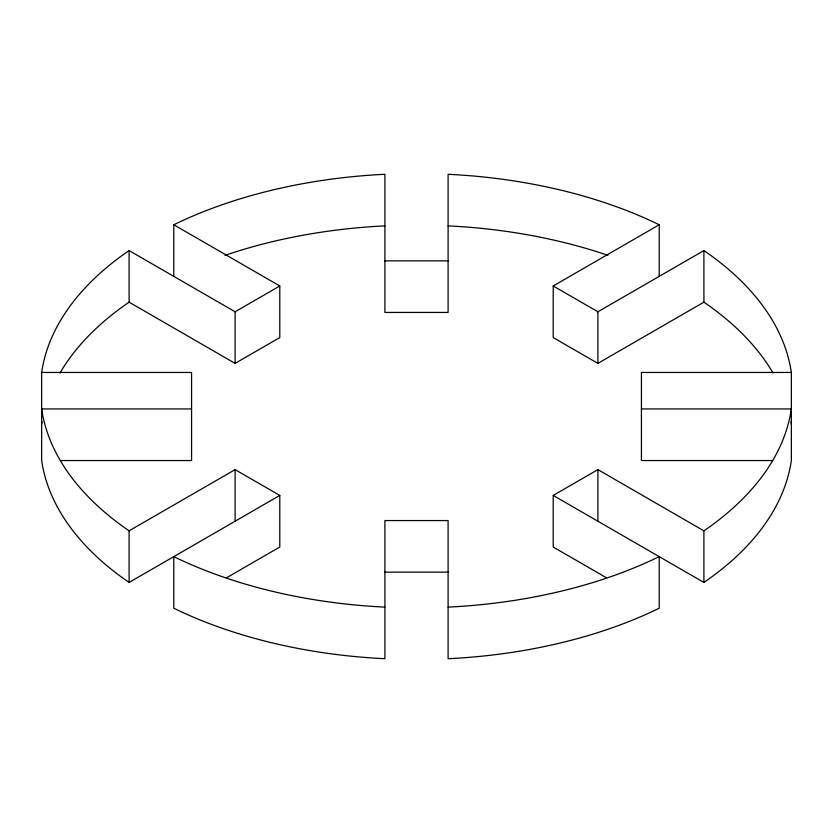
<?xml version="1.0" encoding="UTF-8"?>
<svg xmlns="http://www.w3.org/2000/svg" width="833" height="833" viewBox="0 0 833 833"><rect width="100%" height="100%" fill="white"/><g stroke="black" fill="none" stroke-linecap="round" stroke-linejoin="round"><path stroke-width="1.25" d="M279.794 285.969L235.104 311.771L235.104 363.375L279.794 337.573L279.794 285.969L173.785 224.764L173.785 276.369M279.794 495.427L129.094 582.434L129.094 530.829L235.104 469.625L279.794 495.427L279.794 547.031L226.795 577.633M597.376 312.073L703.906 250.566L703.906 302.171L597.896 363.375L553.206 337.573L553.206 285.969L659.215 224.764L659.215 276.369M553.206 495.427L597.896 469.625L703.906 530.829L703.906 582.434L553.206 495.427L553.206 547.031L606.205 577.633M384.898 260.844L448.102 260.844M129.094 582.434A376.183 217.184 0 0 1 41.65 460.545L41.65 372.455L191.569 372.455L191.569 460.545L60.392 460.545M703.906 582.434A376.183 217.184 0 0 0 791.35 460.545L791.35 372.455L641.431 372.455L641.431 460.545L772.607 460.545M191.569 408.941L41.65 408.941A376.183 217.184 0 0 0 129.094 530.829M641.431 408.941L791.35 408.941A376.183 217.184 0 0 1 703.906 530.829M384.898 572.156L448.102 572.156M553.206 285.969L597.896 311.771L597.896 363.375M41.65 372.455A376.183 217.184 0 0 1 129.094 250.566L235.624 312.073M129.094 250.566L129.094 302.171L235.104 363.375M597.896 469.625L597.896 521.229M235.104 469.625L235.104 521.229M41.65 424.059A376.183 217.184 0 0 1 42.014 421.706M59.976 373.017A376.183 217.184 0 0 1 129.094 302.171M225.077 255.335A376.183 217.184 0 0 1 384.898 225.878M448.102 225.878A376.183 217.184 0 0 1 607.923 255.335M703.906 302.171A376.183 217.184 0 0 1 773.024 373.017M790.986 421.706A376.183 217.184 0 0 1 791.35 424.059M448.102 607.122A376.183 217.184 0 0 0 659.215 556.631L659.215 608.236A376.183 217.184 0 0 1 448.102 658.716L448.102 520.563L384.898 520.563L384.898 658.716A376.183 217.184 0 0 1 173.785 608.236L173.785 556.631A376.183 217.184 0 0 0 384.898 607.122M173.785 224.764A376.183 217.184 0 0 1 384.898 174.284L384.898 312.437L448.102 312.437L448.102 174.284A376.183 217.184 0 0 1 659.215 224.764M703.906 250.566A376.183 217.184 0 0 1 791.35 372.455"/></g></svg>
